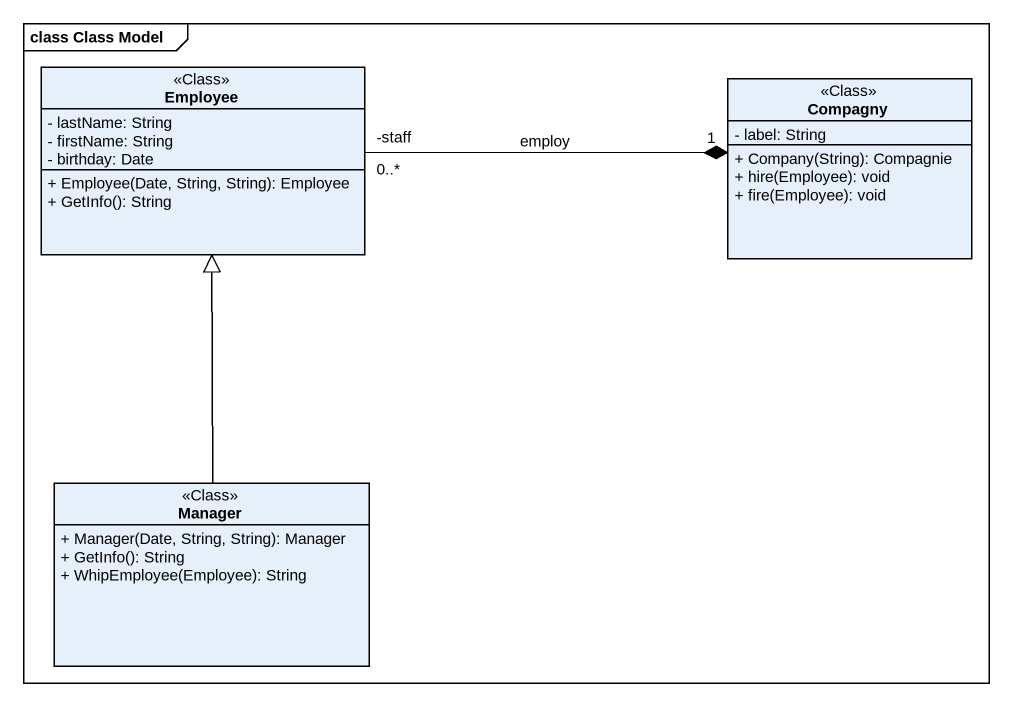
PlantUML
@startuml
mainframe class Class Model
hide circle
hide empty members
skinparam classAttributeIconSize 0
class Employee <<Class>> {
  - lastName: String
  - firstName: String
  - birthday: Date
  + Employee(Date, String, String): Employee
  + GetInfo(): String
}
class Compagny <<Class>> {
  - label: String
  + Company(String): Compagnie
  + hire(Employee): void
  + fire(Employee): void
}
class Manager <<Class>> {
  + Manager(Date, String, String): Manager
  + GetInfo(): String
  + WhipEmployee(Employee): String
}
Compagny "1" *-left- "-staff\n0..*" Employee : employ
Manager -up-|> Employee
@enduml
